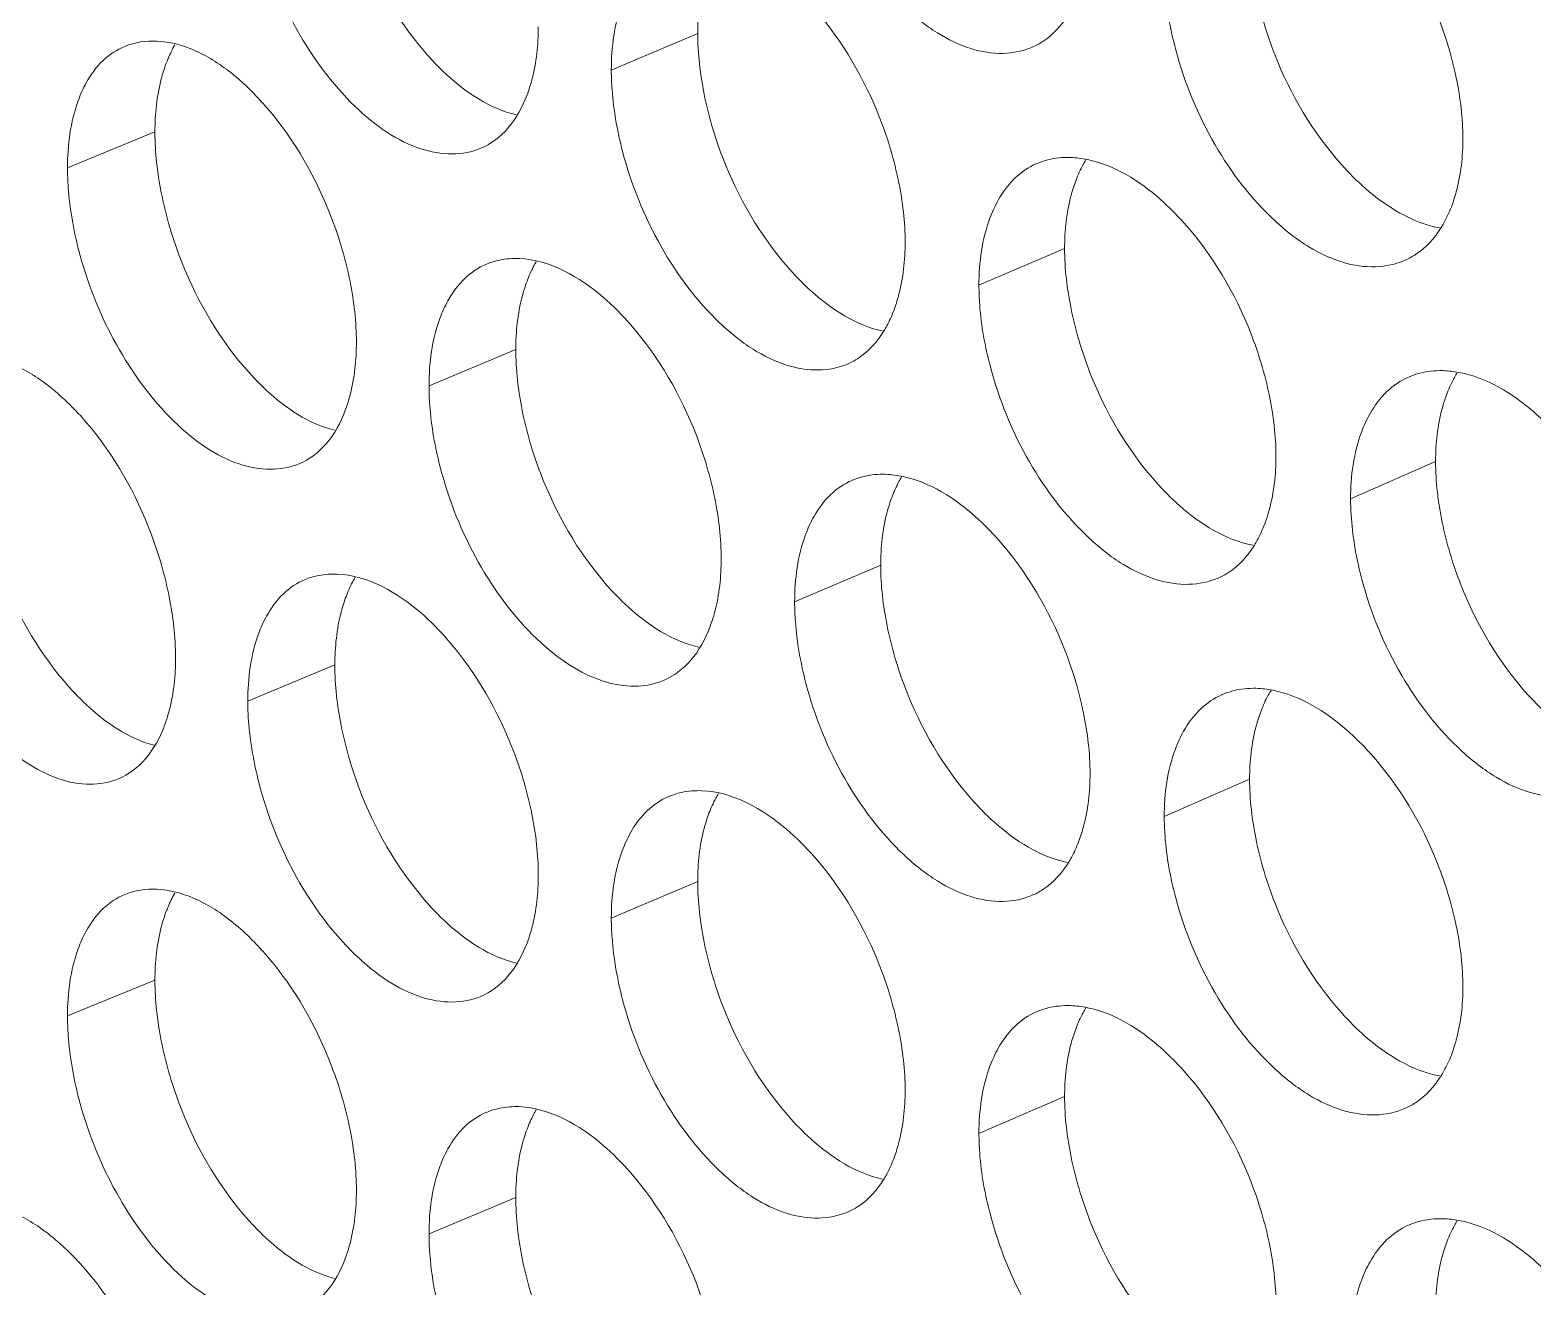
# Model space of a CAD drawing. Header units: millimetres. Extents: x 1177 to 4147, y 93 to 2194.
# Drawn here: x 2545.42 to 2559.37, y 1012.46 to 1024.13 of the extents above; entities that cross this region are included whole.
import ezdxf

# ---------------------------------------------------------------- set-up
doc = ezdxf.new("R2010")
doc.units = ezdxf.units.MM
doc.header["$LTSCALE"] = 0.1
doc.layers.get('0').update_dxf_attribs({"lineweight": 13})
doc.layers.add('标注', color=251, linetype='Continuous', lineweight=9)

# ---------------------------------------------------------------- blocks, each defined once
blk = doc.blocks.new('02')
at = {"layer": '标注'}
for p, q in [((4414.291, 1054.269), (4413.145, 1053.785)), ((4407.093, 1052.963), (4405.934, 1052.487)), ((4407.093, 1052.963), (4405.934, 1052.487)), ((4419.156, 1051.419), (4418.02, 1050.929)), ((4411.878, 1050.078), (4410.728, 1049.597)), ((4411.878, 1050.078), (4410.728, 1049.597)), ((4424.075, 1048.591), (4422.948, 1048.096)), ((4416.717, 1047.216), (4415.576, 1046.729)), ((4416.717, 1047.216), (4415.576, 1046.729)), ((4409.479, 1045.893), (4408.324, 1045.414)), ((4421.609, 1044.377), (4420.477, 1043.885)), ((4421.609, 1044.377), (4420.477, 1043.885)), ((4414.291, 1043.019), (4413.145, 1042.535)), ((4407.093, 1041.713), (4405.934, 1041.237)), ((4419.156, 1040.169), (4418.02, 1039.679)), ((4411.878, 1038.828), (4410.728, 1038.347))]:
    blk.add_line(p, q, dxfattribs=at)
for centre, radius, start, end in [((4419.171, 1051.646), 0.976, 103.9644, 113.3177), ((4411.856, 1050.33), 0.952, 101.531, 112.7006), ((4411.856, 1050.33), 0.952, 101.531, 112.7006), ((4424.114, 1048.802), 0.993, 105.5171, 113.729), ((4416.719, 1047.452), 0.968, 103.1675, 113.1121), ((4416.719, 1047.452), 0.968, 103.1675, 113.1121), ((4421.636, 1044.596), 0.984, 104.7476, 113.5233), ((4421.636, 1044.596), 0.984, 104.7476, 113.5233), ((4414.281, 1043.263), 0.96, 102.3564, 112.9065), ((4419.171, 1040.396), 0.976, 103.9644, 113.3177), ((4411.856, 1039.08), 0.952, 101.531, 112.7006), ((4424.114, 1037.552), 0.993, 105.5171, 113.729)]:
    blk.add_arc(centre, radius, start, end, dxfattribs=at)
for points, knots in [([(4409.479, 1057.143), (4409.479, 1056.873), (4409.544, 1056.313), (4409.858, 1055.229), (4410.293, 1054.463), (4410.664, 1054.033)], [0, 0, 0, 0, 0.239274, 0.496012, 1, 1, 1, 1]), ([(4415.726, 1056.898), (4415.842, 1056.459), (4416.177, 1055.632), (4416.829, 1054.765), (4417.438, 1054.273), (4417.888, 1054.055), (4418.328, 1053.98), (4418.606, 1054.036), (4418.727, 1054.088)], [0, 0, 0, 0, 0.301171, 0.584422, 0.708619, 0.817421, 0.912868, 1, 1, 1, 1]), ([(4424.437, 1052.876), (4424.437, 1053.145), (4424.369, 1053.704), (4424.042, 1054.786), (4423.591, 1055.545), (4423.21, 1055.969)], [0, 0, 0, 0, 0.238705, 0.494901, 1, 1, 1, 1]), ([(4421.609, 1055.627), (4421.609, 1055.357), (4421.676, 1054.798), (4422, 1053.716), (4422.447, 1052.955), (4422.827, 1052.531)], [0, 0, 0, 0, 0.238919, 0.49526, 1, 1, 1, 1]), ([(4408.472, 1055.582), (4408.585, 1055.143), (4408.913, 1054.318), (4409.551, 1053.448), (4410.148, 1052.951), (4410.589, 1052.727), (4411.022, 1052.646), (4411.296, 1052.697), (4411.415, 1052.747)], [0, 0, 0, 0, 0.302626, 0.586607, 0.710758, 0.819158, 0.913847, 1, 1, 1, 1]), ([(4414.44, 1055.175), (4414.415, 1055.109), (4414.323, 1054.816), (4414.291, 1054.506), (4414.291, 1054.269)], [0, 0, 0, 0, 0.230311, 1, 1, 1, 1]), ([(4420.477, 1055.135), (4420.477, 1055.048), (4420.492, 1054.683), (4420.558, 1054.322), (4420.629, 1054.054)], [0, 0, 0, 0, 0.238111, 1, 1, 1, 1]), ([(4413.398, 1054.914), (4413.356, 1054.838), (4413.196, 1054.483), (4413.145, 1054.086), (4413.145, 1053.785)], [0, 0, 0, 0, 0.2238, 1, 1, 1, 1]), ([(4417.041, 1051.499), (4417.041, 1051.768), (4416.974, 1052.327), (4416.653, 1053.411), (4416.21, 1054.173), (4415.834, 1054.601)], [0, 0, 0, 0, 0.238918, 0.495354, 1, 1, 1, 1]), ([(4418.727, 1054.088), (4418.776, 1054.109), (4418.971, 1054.213), (4419.124, 1054.385), (4419.211, 1054.528)], [0, 0, 0, 0, 0.240491, 1, 1, 1, 1]), ([(4412.027, 1053.454), (4412.052, 1053.52), (4412.145, 1053.813), (4412.177, 1054.123), (4412.177, 1054.359)], [0, 0, 0, 0, 0.230247, 1, 1, 1, 1]), ([(4414.291, 1054.269), (4414.291, 1054), (4414.357, 1053.44), (4414.675, 1052.357), (4415.114, 1051.593), (4415.489, 1051.165)], [0, 0, 0, 0, 0.239131, 0.495711, 1, 1, 1, 1]), ([(4406.692, 1054.098), (4406.587, 1054.055), (4406.383, 1053.919), (4406.242, 1053.722), (4406.182, 1053.613)], [0, 0, 0, 0, 0.478136, 1, 1, 1, 1]), ([(4406.692, 1054.098), (4406.587, 1054.055), (4406.383, 1053.919), (4406.242, 1053.722), (4406.182, 1053.613)], [0, 0, 0, 0, 0.478136, 1, 1, 1, 1]), ([(4408.578, 1053.284), (4408.433, 1053.453), (4408.136, 1053.749), (4407.641, 1054.064), (4407.146, 1054.199), (4406.827, 1054.154), (4406.692, 1054.098)], [0, 0, 0, 0, 0.30699, 0.573081, 0.799443, 1, 1, 1, 1]), ([(4408.578, 1053.284), (4408.433, 1053.453), (4408.136, 1053.749), (4407.641, 1054.064), (4407.146, 1054.199), (4406.827, 1054.154), (4406.692, 1054.098)], [0, 0, 0, 0, 0.30699, 0.573081, 0.799443, 1, 1, 1, 1]), ([(4407.357, 1054.118), (4407.323, 1054.059), (4407.283, 1053.976), (4407.249, 1053.89), (4407.24, 1053.868)], [0, 0, 0, 0, 0.741765, 1, 1, 1, 1]), ([(4407.357, 1054.118), (4407.323, 1054.059), (4407.283, 1053.976), (4407.249, 1053.89), (4407.24, 1053.868)], [0, 0, 0, 0, 0.741765, 1, 1, 1, 1]), ([(4410.664, 1054.033), (4410.756, 1053.925), (4411.099, 1053.566), (4411.537, 1053.271), (4411.884, 1053.189)], [0, 0, 0, 0, 0.285356, 1, 1, 1, 1]), ([(4420.629, 1054.054), (4420.746, 1053.614), (4421.087, 1052.787), (4421.748, 1051.922), (4422.365, 1051.434), (4422.821, 1051.219), (4423.267, 1051.149), (4423.547, 1051.207), (4423.669, 1051.261)], [0, 0, 0, 0, 0.300212, 0.582985, 0.707214, 0.816283, 0.912228, 1, 1, 1, 1]), ([(4407.24, 1053.868), (4407.216, 1053.802), (4407.125, 1053.509), (4407.093, 1053.199), (4407.093, 1052.963)], [0, 0, 0, 0, 0.229871, 1, 1, 1, 1]), ([(4407.24, 1053.868), (4407.216, 1053.802), (4407.125, 1053.509), (4407.093, 1053.199), (4407.093, 1052.963)], [0, 0, 0, 0, 0.229871, 1, 1, 1, 1]), ([(4413.145, 1053.785), (4413.145, 1053.699), (4413.16, 1053.334), (4413.224, 1052.972), (4413.295, 1052.703)], [0, 0, 0, 0, 0.238027, 1, 1, 1, 1]), ([(4406.182, 1053.613), (4406.141, 1053.538), (4405.984, 1053.183), (4405.934, 1052.788), (4405.934, 1052.487)], [0, 0, 0, 0, 0.223124, 1, 1, 1, 1]), ([(4406.182, 1053.613), (4406.141, 1053.538), (4405.984, 1053.183), (4405.934, 1052.788), (4405.934, 1052.487)], [0, 0, 0, 0, 0.223124, 1, 1, 1, 1]), ([(4411.415, 1052.747), (4411.552, 1052.804), (4411.815, 1053.007), (4411.967, 1053.296), (4412.027, 1053.454)], [0, 0, 0, 0, 0.467837, 1, 1, 1, 1]), ([(4409.765, 1050.173), (4409.765, 1050.443), (4409.699, 1051.003), (4409.384, 1052.087), (4408.949, 1052.853), (4408.578, 1053.284)], [0, 0, 0, 0, 0.239132, 0.495807, 1, 1, 1, 1]), ([(4409.765, 1050.173), (4409.765, 1050.443), (4409.699, 1051.003), (4409.384, 1052.087), (4408.949, 1052.853), (4408.578, 1053.284)], [0, 0, 0, 0, 0.239132, 0.495807, 1, 1, 1, 1]), ([(4407.093, 1052.963), (4407.093, 1052.693), (4407.158, 1052.134), (4407.471, 1051.049), (4407.902, 1050.282), (4408.271, 1049.85)], [0, 0, 0, 0, 0.239345, 0.496163, 1, 1, 1, 1]), ([(4407.093, 1052.963), (4407.093, 1052.693), (4407.158, 1052.134), (4407.471, 1051.049), (4407.902, 1050.282), (4408.271, 1049.85)], [0, 0, 0, 0, 0.239345, 0.496163, 1, 1, 1, 1]), ([(4424.284, 1051.969), (4424.309, 1052.035), (4424.404, 1052.328), (4424.437, 1052.639), (4424.437, 1052.876)], [0, 0, 0, 0, 0.230986, 1, 1, 1, 1]), ([(4413.295, 1052.703), (4413.409, 1052.264), (4413.742, 1051.439), (4414.389, 1050.57), (4414.994, 1050.077), (4415.442, 1049.856), (4415.879, 1049.78), (4416.156, 1049.834), (4416.276, 1049.885)], [0, 0, 0, 0, 0.301654, 0.585147, 0.709328, 0.817996, 0.913192, 1, 1, 1, 1]), ([(4405.934, 1052.487), (4405.934, 1052.4), (4405.948, 1052.036), (4406.012, 1051.673), (4406.081, 1051.404)], [0, 0, 0, 0, 0.237945, 1, 1, 1, 1]), ([(4405.934, 1052.487), (4405.934, 1052.4), (4405.948, 1052.036), (4406.012, 1051.673), (4406.081, 1051.404)], [0, 0, 0, 0, 0.237945, 1, 1, 1, 1]), ([(4418.784, 1052.543), (4418.68, 1052.498), (4418.478, 1052.361), (4418.336, 1052.166), (4418.275, 1052.059)], [0, 0, 0, 0, 0.48047, 1, 1, 1, 1]), ([(4419.437, 1052.593), (4419.425, 1052.572), (4419.375, 1052.486), (4419.334, 1052.396), (4419.308, 1052.325)], [0, 0, 0, 0, 0.242083, 1, 1, 1, 1]), ([(4420.738, 1051.757), (4420.64, 1051.867), (4420.28, 1052.23), (4419.819, 1052.523), (4419.459, 1052.597)], [0, 0, 0, 0, 0.285164, 1, 1, 1, 1]), ([(4422.827, 1052.531), (4422.926, 1052.42), (4423.29, 1052.053), (4423.761, 1051.761), (4424.126, 1051.692)], [0, 0, 0, 0, 0.285312, 1, 1, 1, 1]), ([(4419.308, 1052.325), (4419.282, 1052.259), (4419.189, 1051.966), (4419.156, 1051.655), (4419.156, 1051.419)], [0, 0, 0, 0, 0.230606, 1, 1, 1, 1]), ([(4418.275, 1052.059), (4418.233, 1051.983), (4418.072, 1051.628), (4418.02, 1051.231), (4418.02, 1050.929)], [0, 0, 0, 0, 0.224262, 1, 1, 1, 1]), ([(4424.148, 1051.694), (4424.161, 1051.715), (4424.213, 1051.804), (4424.256, 1051.897), (4424.284, 1051.969)], [0, 0, 0, 0, 0.242119, 1, 1, 1, 1]), ([(4421.958, 1048.661), (4421.958, 1048.93), (4421.89, 1049.489), (4421.566, 1050.572), (4421.118, 1051.332), (4420.738, 1051.757)], [0, 0, 0, 0, 0.238776, 0.495052, 1, 1, 1, 1]), ([(4423.669, 1051.261), (4423.717, 1051.282), (4423.909, 1051.385), (4424.061, 1051.554), (4424.148, 1051.694)], [0, 0, 0, 0, 0.241108, 1, 1, 1, 1]), ([(4416.89, 1050.593), (4416.915, 1050.659), (4417.008, 1050.952), (4417.041, 1051.262), (4417.041, 1051.499)], [0, 0, 0, 0, 0.230542, 1, 1, 1, 1]), ([(4406.081, 1051.404), (4406.194, 1050.966), (4406.519, 1050.142), (4407.152, 1049.27), (4407.745, 1048.771), (4408.183, 1048.545), (4408.613, 1048.463), (4408.886, 1048.512), (4409.004, 1048.561)], [0, 0, 0, 0, 0.303115, 0.587343, 0.711479, 0.819744, 0.914178, 1, 1, 1, 1]), ([(4406.081, 1051.404), (4406.194, 1050.966), (4406.519, 1050.142), (4407.152, 1049.27), (4407.745, 1048.771), (4408.183, 1048.545), (4408.613, 1048.463), (4408.886, 1048.512), (4409.004, 1048.561)], [0, 0, 0, 0, 0.303115, 0.587343, 0.711479, 0.819744, 0.914178, 1, 1, 1, 1]), ([(4413.402, 1050.406), (4413.289, 1050.535), (4412.887, 1050.947), (4412.33, 1051.268), (4411.921, 1051.284)], [0, 0, 0, 0, 0.295157, 1, 1, 1, 1]), ([(4413.402, 1050.406), (4413.289, 1050.535), (4412.887, 1050.947), (4412.33, 1051.268), (4411.921, 1051.284)], [0, 0, 0, 0, 0.295157, 1, 1, 1, 1]), ([(4412.149, 1051.241), (4412.137, 1051.222), (4412.091, 1051.139), (4412.052, 1051.051), (4412.027, 1050.984)], [0, 0, 0, 0, 0.242084, 1, 1, 1, 1]), ([(4412.149, 1051.241), (4412.137, 1051.222), (4412.091, 1051.139), (4412.052, 1051.051), (4412.027, 1050.984)], [0, 0, 0, 0, 0.242084, 1, 1, 1, 1]), ([(4419.156, 1051.419), (4419.156, 1051.149), (4419.223, 1050.59), (4419.545, 1049.507), (4419.99, 1048.745), (4420.367, 1048.32)], [0, 0, 0, 0, 0.23899, 0.49541, 1, 1, 1, 1]), ([(4411.489, 1051.209), (4411.384, 1051.165), (4411.181, 1051.029), (4411.039, 1050.833), (4410.979, 1050.725)], [0, 0, 0, 0, 0.479105, 1, 1, 1, 1]), ([(4411.489, 1051.209), (4411.384, 1051.165), (4411.181, 1051.029), (4411.039, 1050.833), (4410.979, 1050.725)], [0, 0, 0, 0, 0.479105, 1, 1, 1, 1]), ([(4415.489, 1051.165), (4415.584, 1051.056), (4415.935, 1050.694), (4416.387, 1050.4), (4416.741, 1050.323)], [0, 0, 0, 0, 0.285359, 1, 1, 1, 1]), ([(4412.027, 1050.984), (4412.002, 1050.918), (4411.91, 1050.625), (4411.878, 1050.315), (4411.878, 1050.078)], [0, 0, 0, 0, 0.230164, 1, 1, 1, 1]), ([(4412.027, 1050.984), (4412.002, 1050.918), (4411.91, 1050.625), (4411.878, 1050.315), (4411.878, 1050.078)], [0, 0, 0, 0, 0.230164, 1, 1, 1, 1]), ([(4418.02, 1050.929), (4418.02, 1050.842), (4418.034, 1050.478), (4418.1, 1050.116), (4418.171, 1049.848)], [0, 0, 0, 0, 0.238083, 1, 1, 1, 1]), ([(4410.979, 1050.725), (4410.937, 1050.649), (4410.779, 1050.294), (4410.728, 1049.898), (4410.728, 1049.597)], [0, 0, 0, 0, 0.223573, 1, 1, 1, 1]), ([(4410.979, 1050.725), (4410.937, 1050.649), (4410.779, 1050.294), (4410.728, 1049.898), (4410.728, 1049.597)], [0, 0, 0, 0, 0.223573, 1, 1, 1, 1]), ([(4416.762, 1050.328), (4416.774, 1050.349), (4416.823, 1050.434), (4416.863, 1050.524), (4416.89, 1050.593)], [0, 0, 0, 0, 0.242095, 1, 1, 1, 1]), ([(4414.602, 1047.301), (4414.602, 1047.571), (4414.535, 1048.13), (4414.216, 1049.214), (4413.776, 1049.977), (4413.402, 1050.406)], [0, 0, 0, 0, 0.238989, 0.495505, 1, 1, 1, 1]), ([(4414.602, 1047.301), (4414.602, 1047.571), (4414.535, 1048.13), (4414.216, 1049.214), (4413.776, 1049.977), (4413.402, 1050.406)], [0, 0, 0, 0, 0.238989, 0.495505, 1, 1, 1, 1]), ([(4416.276, 1049.885), (4416.325, 1049.906), (4416.522, 1050.01), (4416.675, 1050.184), (4416.762, 1050.328)], [0, 0, 0, 0, 0.240168, 1, 1, 1, 1]), ([(4409.616, 1049.269), (4409.641, 1049.335), (4409.733, 1049.628), (4409.765, 1049.937), (4409.765, 1050.173)], [0, 0, 0, 0, 0.2301, 1, 1, 1, 1]), ([(4409.616, 1049.269), (4409.641, 1049.335), (4409.733, 1049.628), (4409.765, 1049.937), (4409.765, 1050.173)], [0, 0, 0, 0, 0.2301, 1, 1, 1, 1]), ([(4411.878, 1050.078), (4411.878, 1049.809), (4411.944, 1049.249), (4412.26, 1048.165), (4412.697, 1047.4), (4413.069, 1046.971)], [0, 0, 0, 0, 0.239203, 0.495862, 1, 1, 1, 1]), ([(4411.878, 1050.078), (4411.878, 1049.809), (4411.944, 1049.249), (4412.26, 1048.165), (4412.697, 1047.4), (4413.069, 1046.971)], [0, 0, 0, 0, 0.239203, 0.495862, 1, 1, 1, 1]), ([(4406.187, 1049.106), (4406.042, 1049.275), (4405.748, 1049.571), (4405.257, 1049.888), (4404.765, 1050.024), (4404.448, 1049.981), (4404.314, 1049.926)], [0, 0, 0, 0, 0.307488, 0.573733, 0.799889, 1, 1, 1, 1]), ([(4408.271, 1049.85), (4408.363, 1049.743), (4408.701, 1049.386), (4409.133, 1049.091), (4409.476, 1049.006)], [0, 0, 0, 0, 0.285343, 1, 1, 1, 1]), ([(4408.271, 1049.85), (4408.363, 1049.743), (4408.701, 1049.386), (4409.133, 1049.091), (4409.476, 1049.006)], [0, 0, 0, 0, 0.285343, 1, 1, 1, 1]), ([(4418.171, 1049.848), (4418.287, 1049.408), (4418.626, 1048.582), (4419.282, 1047.716), (4419.895, 1047.226), (4420.348, 1047.009), (4420.791, 1046.937), (4421.07, 1046.993), (4421.191, 1047.046)], [0, 0, 0, 0, 0.30069, 0.583702, 0.707914, 0.81685, 0.912547, 1, 1, 1, 1]), ([(4423.715, 1049.711), (4423.61, 1049.665), (4423.41, 1049.528), (4423.267, 1049.334), (4423.206, 1049.227)], [0, 0, 0, 0, 0.481324, 1, 1, 1, 1]), ([(4424.363, 1049.772), (4424.35, 1049.751), (4424.298, 1049.663), (4424.256, 1049.57), (4424.228, 1049.498)], [0, 0, 0, 0, 0.242103, 1, 1, 1, 1]), ([(4425.696, 1048.937), (4425.596, 1049.047), (4425.227, 1049.414), (4424.752, 1049.706), (4424.385, 1049.774)], [0, 0, 0, 0, 0.285125, 1, 1, 1, 1]), ([(4410.728, 1049.597), (4410.728, 1049.51), (4410.742, 1049.145), (4410.807, 1048.784), (4410.877, 1048.515)], [0, 0, 0, 0, 0.238, 1, 1, 1, 1]), ([(4410.728, 1049.597), (4410.728, 1049.51), (4410.742, 1049.145), (4410.807, 1048.784), (4410.877, 1048.515)], [0, 0, 0, 0, 0.238, 1, 1, 1, 1]), ([(4424.228, 1049.498), (4424.203, 1049.432), (4424.108, 1049.139), (4424.075, 1048.828), (4424.075, 1048.591)], [0, 0, 0, 0, 0.230902, 1, 1, 1, 1]), ([(4409.004, 1048.561), (4409.142, 1048.618), (4409.405, 1048.821), (4409.557, 1049.11), (4409.616, 1049.269)], [0, 0, 0, 0, 0.467218, 1, 1, 1, 1]), ([(4409.004, 1048.561), (4409.142, 1048.618), (4409.405, 1048.821), (4409.557, 1049.11), (4409.616, 1049.269)], [0, 0, 0, 0, 0.467218, 1, 1, 1, 1]), ([(4407.367, 1045.993), (4407.367, 1046.262), (4407.301, 1046.822), (4406.988, 1047.907), (4406.555, 1048.674), (4406.187, 1049.106)], [0, 0, 0, 0, 0.239204, 0.495958, 1, 1, 1, 1]), ([(4423.206, 1049.227), (4423.163, 1049.151), (4423.001, 1048.795), (4422.948, 1048.398), (4422.948, 1048.096)], [0, 0, 0, 0, 0.224731, 1, 1, 1, 1]), ([(4404.721, 1048.789), (4404.721, 1048.519), (4404.786, 1047.959), (4405.096, 1046.874), (4405.525, 1046.106), (4405.893, 1045.673)], [0, 0, 0, 0, 0.239417, 0.496314, 1, 1, 1, 1]), ([(4421.806, 1047.754), (4421.831, 1047.821), (4421.925, 1048.114), (4421.958, 1048.424), (4421.958, 1048.661)], [0, 0, 0, 0, 0.230838, 1, 1, 1, 1]), ([(4410.877, 1048.515), (4410.991, 1048.076), (4411.321, 1047.251), (4411.963, 1046.381), (4412.564, 1045.886), (4413.009, 1045.664), (4413.444, 1045.585), (4413.719, 1045.637), (4413.839, 1045.688)], [0, 0, 0, 0, 0.302139, 0.585875, 0.710041, 0.818575, 0.913518, 1, 1, 1, 1]), ([(4410.877, 1048.515), (4410.991, 1048.076), (4411.321, 1047.251), (4411.963, 1046.381), (4412.564, 1045.886), (4413.009, 1045.664), (4413.444, 1045.585), (4413.719, 1045.637), (4413.839, 1045.688)], [0, 0, 0, 0, 0.302139, 0.585875, 0.710041, 0.818575, 0.913518, 1, 1, 1, 1]), ([(4424.075, 1048.591), (4424.075, 1048.321), (4424.143, 1047.762), (4424.468, 1046.68), (4424.918, 1045.921), (4425.3, 1045.498)], [0, 0, 0, 0, 0.238849, 0.49511, 1, 1, 1, 1]), ([(4416.339, 1048.342), (4416.234, 1048.298), (4416.032, 1048.161), (4415.89, 1047.966), (4415.83, 1047.859)], [0, 0, 0, 0, 0.480026, 1, 1, 1, 1]), ([(4416.339, 1048.342), (4416.234, 1048.298), (4416.032, 1048.161), (4415.89, 1047.966), (4415.83, 1047.859)], [0, 0, 0, 0, 0.480026, 1, 1, 1, 1]), ([(4416.994, 1048.387), (4416.982, 1048.366), (4416.934, 1048.281), (4416.894, 1048.192), (4416.867, 1048.123)], [0, 0, 0, 0, 0.242079, 1, 1, 1, 1]), ([(4416.994, 1048.387), (4416.982, 1048.366), (4416.934, 1048.281), (4416.894, 1048.192), (4416.867, 1048.123)], [0, 0, 0, 0, 0.242079, 1, 1, 1, 1]), ([(4418.279, 1047.551), (4418.183, 1047.66), (4417.827, 1048.022), (4417.372, 1048.316), (4417.015, 1048.392)], [0, 0, 0, 0, 0.285173, 1, 1, 1, 1]), ([(4418.279, 1047.551), (4418.183, 1047.66), (4417.827, 1048.022), (4417.372, 1048.316), (4417.015, 1048.392)], [0, 0, 0, 0, 0.285173, 1, 1, 1, 1]), ([(4420.367, 1048.32), (4420.465, 1048.21), (4420.825, 1047.844), (4421.289, 1047.551), (4421.651, 1047.48)], [0, 0, 0, 0, 0.285334, 1, 1, 1, 1]), ([(4416.867, 1048.123), (4416.842, 1048.056), (4416.749, 1047.763), (4416.717, 1047.453), (4416.717, 1047.216)], [0, 0, 0, 0, 0.230459, 1, 1, 1, 1]), ([(4416.867, 1048.123), (4416.842, 1048.056), (4416.749, 1047.763), (4416.717, 1047.453), (4416.717, 1047.216)], [0, 0, 0, 0, 0.230459, 1, 1, 1, 1]), ([(4422.948, 1048.096), (4422.948, 1048.009), (4422.963, 1047.645), (4423.029, 1047.284), (4423.101, 1047.015)], [0, 0, 0, 0, 0.23814, 1, 1, 1, 1]), ([(4415.83, 1047.859), (4415.787, 1047.783), (4415.627, 1047.427), (4415.576, 1047.031), (4415.576, 1046.729)], [0, 0, 0, 0, 0.22403, 1, 1, 1, 1]), ([(4415.83, 1047.859), (4415.787, 1047.783), (4415.627, 1047.427), (4415.576, 1047.031), (4415.576, 1046.729)], [0, 0, 0, 0, 0.22403, 1, 1, 1, 1]), ([(4421.673, 1047.483), (4421.686, 1047.504), (4421.736, 1047.591), (4421.778, 1047.683), (4421.806, 1047.754)], [0, 0, 0, 0, 0.242107, 1, 1, 1, 1]), ([(4419.493, 1044.452), (4419.493, 1044.721), (4419.425, 1045.281), (4419.102, 1046.363), (4418.657, 1047.125), (4418.279, 1047.551)], [0, 0, 0, 0, 0.238846, 0.495203, 1, 1, 1, 1]), ([(4419.493, 1044.452), (4419.493, 1044.721), (4419.425, 1045.281), (4419.102, 1046.363), (4418.657, 1047.125), (4418.279, 1047.551)], [0, 0, 0, 0, 0.238846, 0.495203, 1, 1, 1, 1]), ([(4421.191, 1047.046), (4421.24, 1047.067), (4421.433, 1047.171), (4421.586, 1047.342), (4421.673, 1047.483)], [0, 0, 0, 0, 0.240804, 1, 1, 1, 1]), ([(4414.452, 1046.396), (4414.477, 1046.462), (4414.57, 1046.755), (4414.602, 1047.065), (4414.602, 1047.301)], [0, 0, 0, 0, 0.230395, 1, 1, 1, 1]), ([(4414.452, 1046.396), (4414.477, 1046.462), (4414.57, 1046.755), (4414.602, 1047.065), (4414.602, 1047.301)], [0, 0, 0, 0, 0.230395, 1, 1, 1, 1]), ([(4403.704, 1047.232), (4403.816, 1046.794), (4404.139, 1045.97), (4404.767, 1045.098), (4405.356, 1044.597), (4405.791, 1044.37), (4406.218, 1044.285), (4406.49, 1044.333), (4406.608, 1044.381)], [0, 0, 0, 0, 0.303606, 0.588083, 0.712204, 0.820335, 0.914512, 1, 1, 1, 1]), ([(4410.983, 1046.217), (4410.871, 1046.347), (4410.472, 1046.758), (4409.918, 1047.082), (4409.51, 1047.098)], [0, 0, 0, 0, 0.295598, 1, 1, 1, 1]), ([(4409.746, 1047.052), (4409.735, 1047.033), (4409.69, 1046.951), (4409.652, 1046.865), (4409.627, 1046.798)], [0, 0, 0, 0, 0.242093, 1, 1, 1, 1]), ([(4416.717, 1047.216), (4416.717, 1046.947), (4416.783, 1046.387), (4417.103, 1045.304), (4417.545, 1044.541), (4417.921, 1044.114)], [0, 0, 0, 0, 0.23906, 0.495561, 1, 1, 1, 1]), ([(4416.717, 1047.216), (4416.717, 1046.947), (4416.783, 1046.387), (4417.103, 1045.304), (4417.545, 1044.541), (4417.921, 1044.114)], [0, 0, 0, 0, 0.23906, 0.495561, 1, 1, 1, 1]), ([(4409.084, 1047.026), (4408.978, 1046.982), (4408.775, 1046.846), (4408.634, 1046.65), (4408.574, 1046.541)], [0, 0, 0, 0, 0.478627, 1, 1, 1, 1]), ([(4413.069, 1046.971), (4413.163, 1046.863), (4413.51, 1046.502), (4413.955, 1046.208), (4414.306, 1046.128)], [0, 0, 0, 0, 0.285361, 1, 1, 1, 1]), ([(4413.069, 1046.971), (4413.163, 1046.863), (4413.51, 1046.502), (4413.955, 1046.208), (4414.306, 1046.128)], [0, 0, 0, 0, 0.285361, 1, 1, 1, 1]), ([(4423.101, 1047.015), (4423.219, 1046.575), (4423.562, 1045.748), (4424.227, 1044.884), (4424.849, 1044.398), (4425.308, 1044.185), (4425.756, 1044.117), (4426.038, 1044.176), (4426.16, 1044.231)], [0, 0, 0, 0, 0.299735, 0.582272, 0.706518, 0.81572, 0.911912, 1, 1, 1, 1]), ([(4409.627, 1046.798), (4409.602, 1046.732), (4409.511, 1046.439), (4409.479, 1046.129), (4409.479, 1045.893)], [0, 0, 0, 0, 0.230017, 1, 1, 1, 1]), ([(4415.576, 1046.729), (4415.576, 1046.643), (4415.59, 1046.278), (4415.656, 1045.916), (4415.726, 1045.648)], [0, 0, 0, 0, 0.238055, 1, 1, 1, 1]), ([(4415.576, 1046.729), (4415.576, 1046.643), (4415.59, 1046.278), (4415.656, 1045.916), (4415.726, 1045.648)], [0, 0, 0, 0, 0.238055, 1, 1, 1, 1]), ([(4408.574, 1046.541), (4408.532, 1046.466), (4408.375, 1046.11), (4408.324, 1045.715), (4408.324, 1045.414)], [0, 0, 0, 0, 0.223347, 1, 1, 1, 1]), ([(4413.839, 1045.688), (4413.976, 1045.746), (4414.239, 1045.949), (4414.392, 1046.237), (4414.452, 1046.396)], [0, 0, 0, 0, 0.468447, 1, 1, 1, 1]), ([(4413.839, 1045.688), (4413.976, 1045.746), (4414.239, 1045.949), (4414.392, 1046.237), (4414.452, 1046.396)], [0, 0, 0, 0, 0.468447, 1, 1, 1, 1]), ([(4412.177, 1043.109), (4412.177, 1043.379), (4412.11, 1043.939), (4411.793, 1045.023), (4411.355, 1045.787), (4410.983, 1046.217)], [0, 0, 0, 0, 0.23906, 0.495656, 1, 1, 1, 1]), ([(4407.219, 1045.089), (4407.244, 1045.155), (4407.335, 1045.447), (4407.367, 1045.757), (4407.367, 1045.993)], [0, 0, 0, 0, 0.229953, 1, 1, 1, 1]), ([(4409.479, 1045.893), (4409.479, 1045.623), (4409.544, 1045.063), (4409.858, 1043.979), (4410.293, 1043.213), (4410.664, 1042.783)], [0, 0, 0, 0, 0.239274, 0.496012, 1, 1, 1, 1]), ([(4405.893, 1045.673), (4405.983, 1045.567), (4406.316, 1045.211), (4406.742, 1044.916), (4407.081, 1044.828)], [0, 0, 0, 0, 0.285322, 1, 1, 1, 1]), ([(4415.726, 1045.648), (4415.842, 1045.209), (4416.177, 1044.382), (4416.829, 1043.515), (4417.438, 1043.023), (4417.888, 1042.805), (4418.328, 1042.73), (4418.606, 1042.786), (4418.727, 1042.838)], [0, 0, 0, 0, 0.301171, 0.584422, 0.708619, 0.817421, 0.912868, 1, 1, 1, 1]), ([(4415.726, 1045.648), (4415.842, 1045.209), (4416.177, 1044.382), (4416.829, 1043.515), (4417.438, 1043.023), (4417.888, 1042.805), (4418.328, 1042.73), (4418.606, 1042.786), (4418.727, 1042.838)], [0, 0, 0, 0, 0.301171, 0.584422, 0.708619, 0.817421, 0.912868, 1, 1, 1, 1]), ([(4421.243, 1045.499), (4421.138, 1045.453), (4420.937, 1045.317), (4420.795, 1045.122), (4420.734, 1045.015)], [0, 0, 0, 0, 0.480902, 1, 1, 1, 1]), ([(4421.243, 1045.499), (4421.138, 1045.453), (4420.937, 1045.317), (4420.795, 1045.122), (4420.734, 1045.015)], [0, 0, 0, 0, 0.480902, 1, 1, 1, 1]), ([(4421.893, 1045.555), (4421.881, 1045.534), (4421.83, 1045.447), (4421.788, 1045.355), (4421.761, 1045.284)], [0, 0, 0, 0, 0.242091, 1, 1, 1, 1]), ([(4421.893, 1045.555), (4421.881, 1045.534), (4421.83, 1045.447), (4421.788, 1045.355), (4421.761, 1045.284)], [0, 0, 0, 0, 0.242091, 1, 1, 1, 1]), ([(4423.21, 1044.719), (4423.111, 1044.829), (4422.747, 1045.194), (4422.279, 1045.487), (4421.915, 1045.558)], [0, 0, 0, 0, 0.285148, 1, 1, 1, 1]), ([(4423.21, 1044.719), (4423.111, 1044.829), (4422.747, 1045.194), (4422.279, 1045.487), (4421.915, 1045.558)], [0, 0, 0, 0, 0.285148, 1, 1, 1, 1]), ([(4425.3, 1045.498), (4425.4, 1045.387), (4425.769, 1045.018), (4426.246, 1044.726), (4426.614, 1044.661)], [0, 0, 0, 0, 0.285283, 1, 1, 1, 1]), ([(4408.324, 1045.414), (4408.324, 1045.327), (4408.339, 1044.963), (4408.403, 1044.601), (4408.472, 1044.332)], [0, 0, 0, 0, 0.237972, 1, 1, 1, 1]), ([(4421.761, 1045.284), (4421.736, 1045.218), (4421.642, 1044.924), (4421.609, 1044.613), (4421.609, 1044.377)], [0, 0, 0, 0, 0.230754, 1, 1, 1, 1]), ([(4421.761, 1045.284), (4421.736, 1045.218), (4421.642, 1044.924), (4421.609, 1044.613), (4421.609, 1044.377)], [0, 0, 0, 0, 0.230754, 1, 1, 1, 1]), ([(4406.608, 1044.381), (4406.745, 1044.438), (4407.009, 1044.641), (4407.16, 1044.929), (4407.219, 1045.089)], [0, 0, 0, 0, 0.46659, 1, 1, 1, 1]), ([(4420.734, 1045.015), (4420.691, 1044.939), (4420.53, 1044.584), (4420.477, 1044.186), (4420.477, 1043.885)], [0, 0, 0, 0, 0.224496, 1, 1, 1, 1]), ([(4420.734, 1045.015), (4420.691, 1044.939), (4420.53, 1044.584), (4420.477, 1044.186), (4420.477, 1043.885)], [0, 0, 0, 0, 0.224496, 1, 1, 1, 1]), ([(4424.437, 1041.626), (4424.437, 1041.895), (4424.369, 1042.454), (4424.042, 1043.536), (4423.591, 1044.295), (4423.21, 1044.719)], [0, 0, 0, 0, 0.238705, 0.494901, 1, 1, 1, 1]), ([(4424.437, 1041.626), (4424.437, 1041.895), (4424.369, 1042.454), (4424.042, 1043.536), (4423.591, 1044.295), (4423.21, 1044.719)], [0, 0, 0, 0, 0.238705, 0.494901, 1, 1, 1, 1]), ([(4408.472, 1044.332), (4408.585, 1043.893), (4408.913, 1043.068), (4409.551, 1042.198), (4410.148, 1041.701), (4410.589, 1041.477), (4411.022, 1041.396), (4411.296, 1041.447), (4411.415, 1041.497)], [0, 0, 0, 0, 0.302626, 0.586607, 0.710758, 0.819158, 0.913847, 1, 1, 1, 1]), ([(4419.341, 1043.546), (4419.366, 1043.612), (4419.46, 1043.905), (4419.493, 1044.215), (4419.493, 1044.452)], [0, 0, 0, 0, 0.23069, 1, 1, 1, 1]), ([(4419.341, 1043.546), (4419.366, 1043.612), (4419.46, 1043.905), (4419.493, 1044.215), (4419.493, 1044.452)], [0, 0, 0, 0, 0.23069, 1, 1, 1, 1]), ([(4421.609, 1044.377), (4421.609, 1044.107), (4421.676, 1043.548), (4422, 1042.466), (4422.447, 1041.705), (4422.827, 1041.281)], [0, 0, 0, 0, 0.238919, 0.49526, 1, 1, 1, 1]), ([(4421.609, 1044.377), (4421.609, 1044.107), (4421.676, 1043.548), (4422, 1042.466), (4422.447, 1041.705), (4422.827, 1041.281)], [0, 0, 0, 0, 0.238919, 0.49526, 1, 1, 1, 1]), ([(4413.907, 1044.148), (4413.802, 1044.103), (4413.6, 1043.967), (4413.458, 1043.772), (4413.398, 1043.664)], [0, 0, 0, 0, 0.479572, 1, 1, 1, 1]), ([(4415.834, 1043.351), (4415.72, 1043.48), (4415.315, 1043.891), (4414.756, 1044.21), (4414.345, 1044.225)], [0, 0, 0, 0, 0.29472, 1, 1, 1, 1]), ([(4414.565, 1044.186), (4414.553, 1044.166), (4414.506, 1044.082), (4414.466, 1043.994), (4414.44, 1043.925)], [0, 0, 0, 0, 0.242079, 1, 1, 1, 1]), ([(4417.921, 1044.114), (4418.018, 1044.005), (4418.373, 1043.641), (4418.831, 1043.348), (4419.189, 1043.273)], [0, 0, 0, 0, 0.28535, 1, 1, 1, 1]), ([(4417.921, 1044.114), (4418.018, 1044.005), (4418.373, 1043.641), (4418.831, 1043.348), (4419.189, 1043.273)], [0, 0, 0, 0, 0.28535, 1, 1, 1, 1]), ([(4414.44, 1043.925), (4414.415, 1043.859), (4414.323, 1043.566), (4414.291, 1043.256), (4414.291, 1043.019)], [0, 0, 0, 0, 0.230311, 1, 1, 1, 1]), ([(4420.477, 1043.885), (4420.477, 1043.798), (4420.492, 1043.433), (4420.558, 1043.072), (4420.629, 1042.804)], [0, 0, 0, 0, 0.238111, 1, 1, 1, 1]), ([(4420.477, 1043.885), (4420.477, 1043.798), (4420.492, 1043.433), (4420.558, 1043.072), (4420.629, 1042.804)], [0, 0, 0, 0, 0.238111, 1, 1, 1, 1]), ([(4413.398, 1043.664), (4413.356, 1043.588), (4413.196, 1043.233), (4413.145, 1042.836), (4413.145, 1042.535)], [0, 0, 0, 0, 0.2238, 1, 1, 1, 1]), ([(4419.211, 1043.278), (4419.223, 1043.298), (4419.273, 1043.385), (4419.314, 1043.475), (4419.341, 1043.546)], [0, 0, 0, 0, 0.242099, 1, 1, 1, 1]), ([(4419.211, 1043.278), (4419.223, 1043.298), (4419.273, 1043.385), (4419.314, 1043.475), (4419.341, 1043.546)], [0, 0, 0, 0, 0.242099, 1, 1, 1, 1]), ([(4417.041, 1040.249), (4417.041, 1040.518), (4416.974, 1041.077), (4416.653, 1042.161), (4416.21, 1042.923), (4415.834, 1043.351)], [0, 0, 0, 0, 0.238918, 0.495354, 1, 1, 1, 1]), ([(4418.727, 1042.838), (4418.776, 1042.859), (4418.971, 1042.963), (4419.124, 1043.135), (4419.211, 1043.278)], [0, 0, 0, 0, 0.240491, 1, 1, 1, 1]), ([(4418.727, 1042.838), (4418.776, 1042.859), (4418.971, 1042.963), (4419.124, 1043.135), (4419.211, 1043.278)], [0, 0, 0, 0, 0.240491, 1, 1, 1, 1]), ([(4412.027, 1042.204), (4412.052, 1042.27), (4412.145, 1042.563), (4412.177, 1042.873), (4412.177, 1043.109)], [0, 0, 0, 0, 0.230247, 1, 1, 1, 1]), ([(4408.578, 1042.034), (4408.433, 1042.203), (4408.136, 1042.499), (4407.641, 1042.814), (4407.146, 1042.949), (4406.827, 1042.904), (4406.692, 1042.848)], [0, 0, 0, 0, 0.30699, 0.573081, 0.799443, 1, 1, 1, 1]), ([(4407.357, 1042.868), (4407.323, 1042.809), (4407.283, 1042.726), (4407.249, 1042.64), (4407.24, 1042.618)], [0, 0, 0, 0, 0.741765, 1, 1, 1, 1]), ([(4414.291, 1043.019), (4414.291, 1042.75), (4414.357, 1042.19), (4414.675, 1041.107), (4415.114, 1040.343), (4415.489, 1039.915)], [0, 0, 0, 0, 0.239131, 0.495711, 1, 1, 1, 1]), ([(4406.692, 1042.848), (4406.587, 1042.805), (4406.383, 1042.669), (4406.242, 1042.472), (4406.182, 1042.363)], [0, 0, 0, 0, 0.478136, 1, 1, 1, 1]), ([(4410.664, 1042.783), (4410.756, 1042.675), (4411.099, 1042.316), (4411.537, 1042.021), (4411.884, 1041.939)], [0, 0, 0, 0, 0.285356, 1, 1, 1, 1]), ([(4420.629, 1042.804), (4420.746, 1042.364), (4421.087, 1041.537), (4421.748, 1040.672), (4422.365, 1040.184), (4422.821, 1039.969), (4423.267, 1039.899), (4423.547, 1039.957), (4423.669, 1040.011)], [0, 0, 0, 0, 0.300212, 0.582985, 0.707214, 0.816283, 0.912228, 1, 1, 1, 1]), ([(4420.629, 1042.804), (4420.746, 1042.364), (4421.087, 1041.537), (4421.748, 1040.672), (4422.365, 1040.184), (4422.821, 1039.969), (4423.267, 1039.899), (4423.547, 1039.957), (4423.669, 1040.011)], [0, 0, 0, 0, 0.300212, 0.582985, 0.707214, 0.816283, 0.912228, 1, 1, 1, 1]), ([(4407.24, 1042.618), (4407.216, 1042.552), (4407.125, 1042.259), (4407.093, 1041.949), (4407.093, 1041.713)], [0, 0, 0, 0, 0.229871, 1, 1, 1, 1]), ([(4413.145, 1042.535), (4413.145, 1042.449), (4413.16, 1042.084), (4413.224, 1041.722), (4413.295, 1041.453)], [0, 0, 0, 0, 0.238027, 1, 1, 1, 1]), ([(4406.182, 1042.363), (4406.141, 1042.288), (4405.984, 1041.933), (4405.934, 1041.538), (4405.934, 1041.237)], [0, 0, 0, 0, 0.223124, 1, 1, 1, 1]), ([(4411.415, 1041.497), (4411.552, 1041.554), (4411.815, 1041.757), (4411.967, 1042.046), (4412.027, 1042.204)], [0, 0, 0, 0, 0.467837, 1, 1, 1, 1]), ([(4409.765, 1038.923), (4409.765, 1039.193), (4409.699, 1039.753), (4409.384, 1040.837), (4408.949, 1041.603), (4408.578, 1042.034)], [0, 0, 0, 0, 0.239132, 0.495807, 1, 1, 1, 1]), ([(4407.093, 1041.713), (4407.093, 1041.443), (4407.158, 1040.884), (4407.471, 1039.799), (4407.902, 1039.032), (4408.271, 1038.6)], [0, 0, 0, 0, 0.239345, 0.496163, 1, 1, 1, 1]), ([(4424.284, 1040.719), (4424.309, 1040.785), (4424.404, 1041.078), (4424.437, 1041.389), (4424.437, 1041.626)], [0, 0, 0, 0, 0.230986, 1, 1, 1, 1]), ([(4424.284, 1040.719), (4424.309, 1040.785), (4424.404, 1041.078), (4424.437, 1041.389), (4424.437, 1041.626)], [0, 0, 0, 0, 0.230986, 1, 1, 1, 1]), ([(4413.295, 1041.453), (4413.409, 1041.014), (4413.742, 1040.189), (4414.389, 1039.32), (4414.994, 1038.827), (4415.442, 1038.606), (4415.879, 1038.53), (4416.156, 1038.584), (4416.276, 1038.635)], [0, 0, 0, 0, 0.301654, 0.585147, 0.709328, 0.817996, 0.913192, 1, 1, 1, 1]), ([(4418.784, 1041.293), (4418.68, 1041.248), (4418.478, 1041.111), (4418.336, 1040.916), (4418.275, 1040.809)], [0, 0, 0, 0, 0.48047, 1, 1, 1, 1]), ([(4419.437, 1041.343), (4419.425, 1041.322), (4419.375, 1041.236), (4419.334, 1041.146), (4419.308, 1041.075)], [0, 0, 0, 0, 0.242083, 1, 1, 1, 1]), ([(4420.738, 1040.507), (4420.64, 1040.617), (4420.28, 1040.98), (4419.819, 1041.273), (4419.459, 1041.347)], [0, 0, 0, 0, 0.285164, 1, 1, 1, 1]), ([(4422.827, 1041.281), (4422.926, 1041.17), (4423.29, 1040.803), (4423.761, 1040.511), (4424.126, 1040.442)], [0, 0, 0, 0, 0.285312, 1, 1, 1, 1]), ([(4422.827, 1041.281), (4422.926, 1041.17), (4423.29, 1040.803), (4423.761, 1040.511), (4424.126, 1040.442)], [0, 0, 0, 0, 0.285312, 1, 1, 1, 1]), ([(4405.934, 1041.237), (4405.934, 1041.15), (4405.948, 1040.786), (4406.012, 1040.423), (4406.081, 1040.154)], [0, 0, 0, 0, 0.237945, 1, 1, 1, 1]), ([(4419.308, 1041.075), (4419.282, 1041.009), (4419.189, 1040.716), (4419.156, 1040.405), (4419.156, 1040.169)], [0, 0, 0, 0, 0.230606, 1, 1, 1, 1]), ([(4418.275, 1040.809), (4418.233, 1040.733), (4418.072, 1040.378), (4418.02, 1039.981), (4418.02, 1039.679)], [0, 0, 0, 0, 0.224262, 1, 1, 1, 1]), ([(4424.148, 1040.444), (4424.161, 1040.465), (4424.213, 1040.554), (4424.256, 1040.647), (4424.284, 1040.719)], [0, 0, 0, 0, 0.242119, 1, 1, 1, 1]), ([(4424.148, 1040.444), (4424.161, 1040.465), (4424.213, 1040.554), (4424.256, 1040.647), (4424.284, 1040.719)], [0, 0, 0, 0, 0.242119, 1, 1, 1, 1]), ([(4421.958, 1037.411), (4421.958, 1037.68), (4421.89, 1038.239), (4421.566, 1039.322), (4421.118, 1040.082), (4420.738, 1040.507)], [0, 0, 0, 0, 0.238776, 0.495052, 1, 1, 1, 1]), ([(4423.669, 1040.011), (4423.717, 1040.032), (4423.909, 1040.135), (4424.061, 1040.304), (4424.148, 1040.444)], [0, 0, 0, 0, 0.241108, 1, 1, 1, 1]), ([(4423.669, 1040.011), (4423.717, 1040.032), (4423.909, 1040.135), (4424.061, 1040.304), (4424.148, 1040.444)], [0, 0, 0, 0, 0.241108, 1, 1, 1, 1]), ([(4406.081, 1040.154), (4406.194, 1039.716), (4406.519, 1038.892), (4407.152, 1038.02), (4407.745, 1037.521), (4408.183, 1037.295), (4408.613, 1037.213), (4408.886, 1037.262), (4409.004, 1037.311)], [0, 0, 0, 0, 0.303115, 0.587343, 0.711479, 0.819744, 0.914178, 1, 1, 1, 1]), ([(4416.89, 1039.343), (4416.915, 1039.409), (4417.008, 1039.702), (4417.041, 1040.012), (4417.041, 1040.249)], [0, 0, 0, 0, 0.230542, 1, 1, 1, 1]), ([(4419.156, 1040.169), (4419.156, 1039.899), (4419.223, 1039.34), (4419.545, 1038.257), (4419.99, 1037.495), (4420.367, 1037.07)], [0, 0, 0, 0, 0.23899, 0.49541, 1, 1, 1, 1]), ([(4411.489, 1039.959), (4411.384, 1039.915), (4411.181, 1039.779), (4411.039, 1039.583), (4410.979, 1039.475)], [0, 0, 0, 0, 0.479105, 1, 1, 1, 1]), ([(4413.402, 1039.156), (4413.289, 1039.285), (4412.887, 1039.697), (4412.33, 1040.018), (4411.921, 1040.034)], [0, 0, 0, 0, 0.295157, 1, 1, 1, 1]), ([(4412.149, 1039.991), (4412.137, 1039.972), (4412.091, 1039.889), (4412.052, 1039.801), (4412.027, 1039.734)], [0, 0, 0, 0, 0.242084, 1, 1, 1, 1]), ([(4415.489, 1039.915), (4415.584, 1039.806), (4415.935, 1039.444), (4416.387, 1039.15), (4416.741, 1039.073)], [0, 0, 0, 0, 0.285359, 1, 1, 1, 1]), ([(4412.027, 1039.734), (4412.002, 1039.668), (4411.91, 1039.375), (4411.878, 1039.065), (4411.878, 1038.828)], [0, 0, 0, 0, 0.230164, 1, 1, 1, 1]), ([(4418.02, 1039.679), (4418.02, 1039.592), (4418.034, 1039.228), (4418.1, 1038.866), (4418.171, 1038.598)], [0, 0, 0, 0, 0.238083, 1, 1, 1, 1]), ([(4410.979, 1039.475), (4410.937, 1039.399), (4410.779, 1039.044), (4410.728, 1038.648), (4410.728, 1038.347)], [0, 0, 0, 0, 0.223573, 1, 1, 1, 1]), ([(4416.762, 1039.078), (4416.774, 1039.099), (4416.823, 1039.184), (4416.863, 1039.274), (4416.89, 1039.343)], [0, 0, 0, 0, 0.242095, 1, 1, 1, 1]), ([(4414.602, 1036.051), (4414.602, 1036.321), (4414.535, 1036.88), (4414.216, 1037.964), (4413.776, 1038.727), (4413.402, 1039.156)], [0, 0, 0, 0, 0.238989, 0.495505, 1, 1, 1, 1]), ([(4416.276, 1038.635), (4416.325, 1038.656), (4416.522, 1038.76), (4416.675, 1038.934), (4416.762, 1039.078)], [0, 0, 0, 0, 0.240168, 1, 1, 1, 1]), ([(4409.616, 1038.019), (4409.641, 1038.085), (4409.733, 1038.378), (4409.765, 1038.687), (4409.765, 1038.923)], [0, 0, 0, 0, 0.2301, 1, 1, 1, 1]), ([(4406.187, 1037.856), (4406.042, 1038.025), (4405.748, 1038.321), (4405.257, 1038.638), (4404.765, 1038.774), (4404.448, 1038.731), (4404.314, 1038.676)], [0, 0, 0, 0, 0.307488, 0.573733, 0.799889, 1, 1, 1, 1]), ([(4411.878, 1038.828), (4411.878, 1038.559), (4411.944, 1037.999), (4412.26, 1036.915), (4412.697, 1036.15), (4413.069, 1035.721)], [0, 0, 0, 0, 0.239203, 0.495862, 1, 1, 1, 1]), ([(4408.271, 1038.6), (4408.363, 1038.493), (4408.701, 1038.136), (4409.133, 1037.841), (4409.476, 1037.756)], [0, 0, 0, 0, 0.285343, 1, 1, 1, 1]), ([(4418.171, 1038.598), (4418.287, 1038.158), (4418.626, 1037.332), (4419.282, 1036.466), (4419.895, 1035.976), (4420.348, 1035.759), (4420.791, 1035.687), (4421.07, 1035.743), (4421.191, 1035.796)], [0, 0, 0, 0, 0.30069, 0.583702, 0.707914, 0.81685, 0.912547, 1, 1, 1, 1]), ([(4424.363, 1038.522), (4424.35, 1038.501), (4424.298, 1038.413), (4424.256, 1038.32), (4424.228, 1038.248)], [0, 0, 0, 0, 0.242103, 1, 1, 1, 1]), ([(4425.696, 1037.687), (4425.596, 1037.797), (4425.227, 1038.164), (4424.752, 1038.456), (4424.385, 1038.524)], [0, 0, 0, 0, 0.285125, 1, 1, 1, 1]), ([(4410.728, 1038.347), (4410.728, 1038.26), (4410.742, 1037.895), (4410.807, 1037.534), (4410.877, 1037.265)], [0, 0, 0, 0, 0.238, 1, 1, 1, 1]), ([(4423.715, 1038.461), (4423.61, 1038.415), (4423.41, 1038.278), (4423.267, 1038.084), (4423.206, 1037.977)], [0, 0, 0, 0, 0.481324, 1, 1, 1, 1]), ([(4424.228, 1038.248), (4424.203, 1038.182), (4424.108, 1037.889), (4424.075, 1037.578), (4424.075, 1037.341)], [0, 0, 0, 0, 0.230902, 1, 1, 1, 1]), ([(4409.004, 1037.311), (4409.142, 1037.368), (4409.405, 1037.571), (4409.557, 1037.86), (4409.616, 1038.019)], [0, 0, 0, 0, 0.467218, 1, 1, 1, 1]), ([(4423.206, 1037.977), (4423.163, 1037.901), (4423.001, 1037.545), (4422.948, 1037.148), (4422.948, 1036.846)], [0, 0, 0, 0, 0.224731, 1, 1, 1, 1]), ([(4407.367, 1034.743), (4407.367, 1035.012), (4407.301, 1035.572), (4406.988, 1036.657), (4406.555, 1037.424), (4406.187, 1037.856)], [0, 0, 0, 0, 0.239204, 0.495958, 1, 1, 1, 1])]:
    blk.add_open_spline(points, degree=3, knots=knots, dxfattribs=at)
for points in [[(4419.233, 1052.624), (4419.133, 1052.627), (4419.032, 1052.618), (4418.935, 1052.594)], [(4419.459, 1052.597), (4419.384, 1052.613), (4419.308, 1052.622), (4419.233, 1052.624)], [(4411.921, 1051.284), (4411.836, 1051.287), (4411.749, 1051.281), (4411.666, 1051.264)], [(4411.921, 1051.284), (4411.836, 1051.287), (4411.749, 1051.281), (4411.666, 1051.264)], [(4424.174, 1049.797), (4424.065, 1049.8), (4423.954, 1049.788), (4423.849, 1049.758)], [(4424.385, 1049.774), (4424.315, 1049.787), (4424.245, 1049.795), (4424.174, 1049.797)], [(4416.782, 1048.422), (4416.687, 1048.425), (4416.591, 1048.416), (4416.499, 1048.395)], [(4416.782, 1048.422), (4416.687, 1048.425), (4416.591, 1048.416), (4416.499, 1048.395)], [(4417.015, 1048.392), (4416.939, 1048.409), (4416.86, 1048.419), (4416.782, 1048.422)], [(4417.015, 1048.392), (4416.939, 1048.409), (4416.86, 1048.419), (4416.782, 1048.422)], [(4409.27, 1047.081), (4409.206, 1047.069), (4409.143, 1047.051), (4409.084, 1047.026)], [(4409.51, 1047.098), (4409.43, 1047.101), (4409.349, 1047.096), (4409.27, 1047.081)], [(4421.697, 1045.583), (4421.592, 1045.586), (4421.486, 1045.575), (4421.385, 1045.548)], [(4421.697, 1045.583), (4421.592, 1045.586), (4421.486, 1045.575), (4421.385, 1045.548)], [(4421.915, 1045.558), (4421.843, 1045.572), (4421.77, 1045.581), (4421.697, 1045.583)], [(4421.915, 1045.558), (4421.843, 1045.572), (4421.77, 1045.581), (4421.697, 1045.583)], [(4414.345, 1044.225), (4414.255, 1044.228), (4414.163, 1044.221), (4414.075, 1044.201)], [(4419.233, 1041.374), (4419.133, 1041.377), (4419.032, 1041.368), (4418.935, 1041.344)], [(4419.459, 1041.347), (4419.384, 1041.363), (4419.308, 1041.372), (4419.233, 1041.374)], [(4411.921, 1040.034), (4411.836, 1040.037), (4411.749, 1040.031), (4411.666, 1040.014)], [(4424.174, 1038.547), (4424.065, 1038.55), (4423.954, 1038.538), (4423.849, 1038.508)], [(4424.385, 1038.524), (4424.315, 1038.537), (4424.245, 1038.545), (4424.174, 1038.547)]]:
    blk.add_open_spline(points, degree=3, dxfattribs=at)

msp = doc.modelspace()

# ---------------------------------------------------------------- block references
at = {"xscale": 0.7, "yscale": 0.7, "zscale": 0.7}
msp.add_blockref('02', (-538.391, 286.112), dxfattribs=at)

doc.saveas('drawing.dxf')
